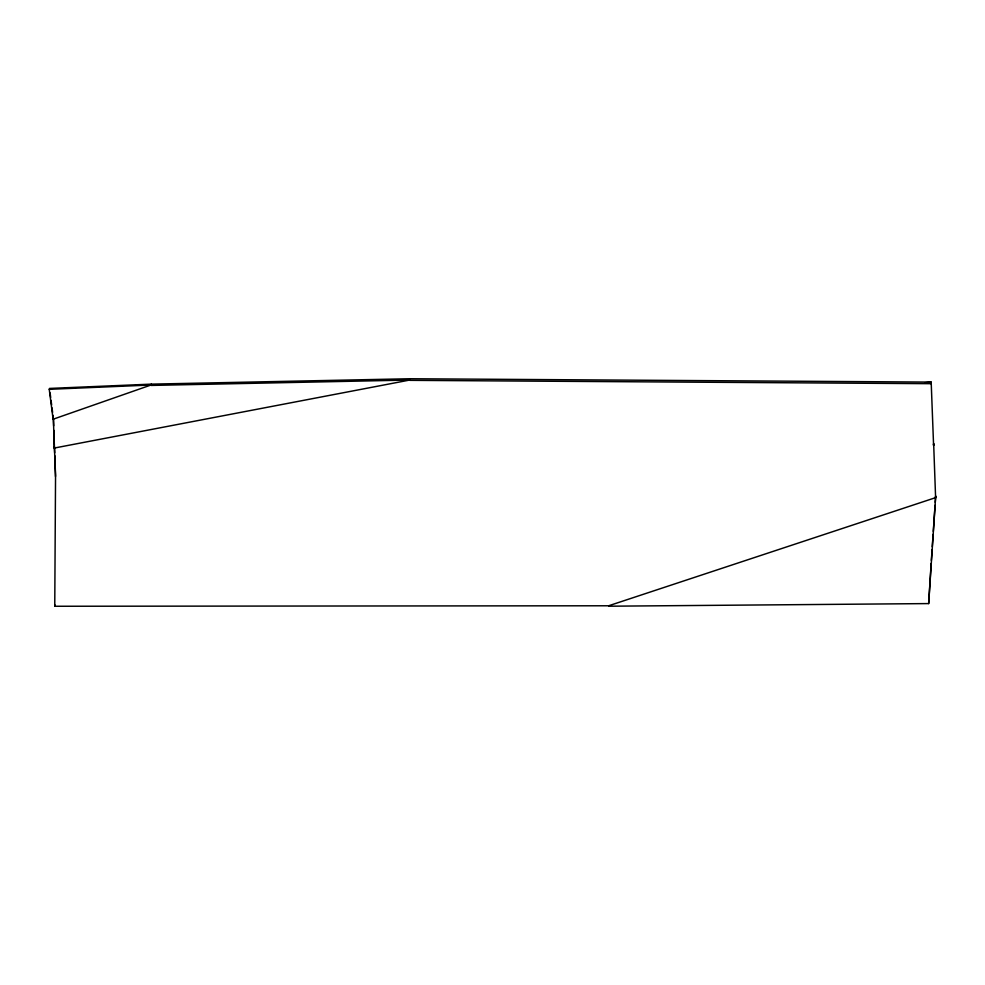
<?xml version="1.0" encoding="UTF-8"?>
<svg xmlns="http://www.w3.org/2000/svg" width="985" height="985" viewBox="0 0 985 985"><rect width="100%" height="100%" fill="white"/><g stroke="black" fill="none" stroke-linecap="round" stroke-linejoin="round"><path stroke-width="1.48" d="M608.804 606.206L928.658 603.583L935.676 496.194L935.602 497.647L608.656 605.775L54.754 606.255L55.554 475.016L54.778 455.673M933.595 445.355L933.657 443.767L935.602 497.647M55.492 476.469L53.818 430.31M54.754 606.255L54.828 604.802M933.657 443.767L933.583 445.294L931.182 382.094L409.883 378.745L151.259 384.138L49.521 388.435L49.25 389.321L53.116 419.228L150.988 385.012L151.259 384.138L151.136 385.43L409.76 380.038L409.883 378.745L409.822 380.345L931.108 383.682L931.182 382.094L925.063 382.734M931.145 563.469L928.658 603.583M931.354 560.403L932.081 549.704M932.278 546.65L933.103 534.412M933.312 531.358L935.061 505.367M935.258 502.301L935.676 496.194M409.76 380.038L54.298 448.052L54.421 446.747L54.655 452.706M53.116 419.228L52.993 415.362M49.25 389.321L150.988 385.012M50.1 392.916L50.678 397.411M51.06 400.402L51.651 404.884M52.033 407.876L52.611 412.37M53.658 425.828L53.387 418.354L54.298 448.052"/></g></svg>
